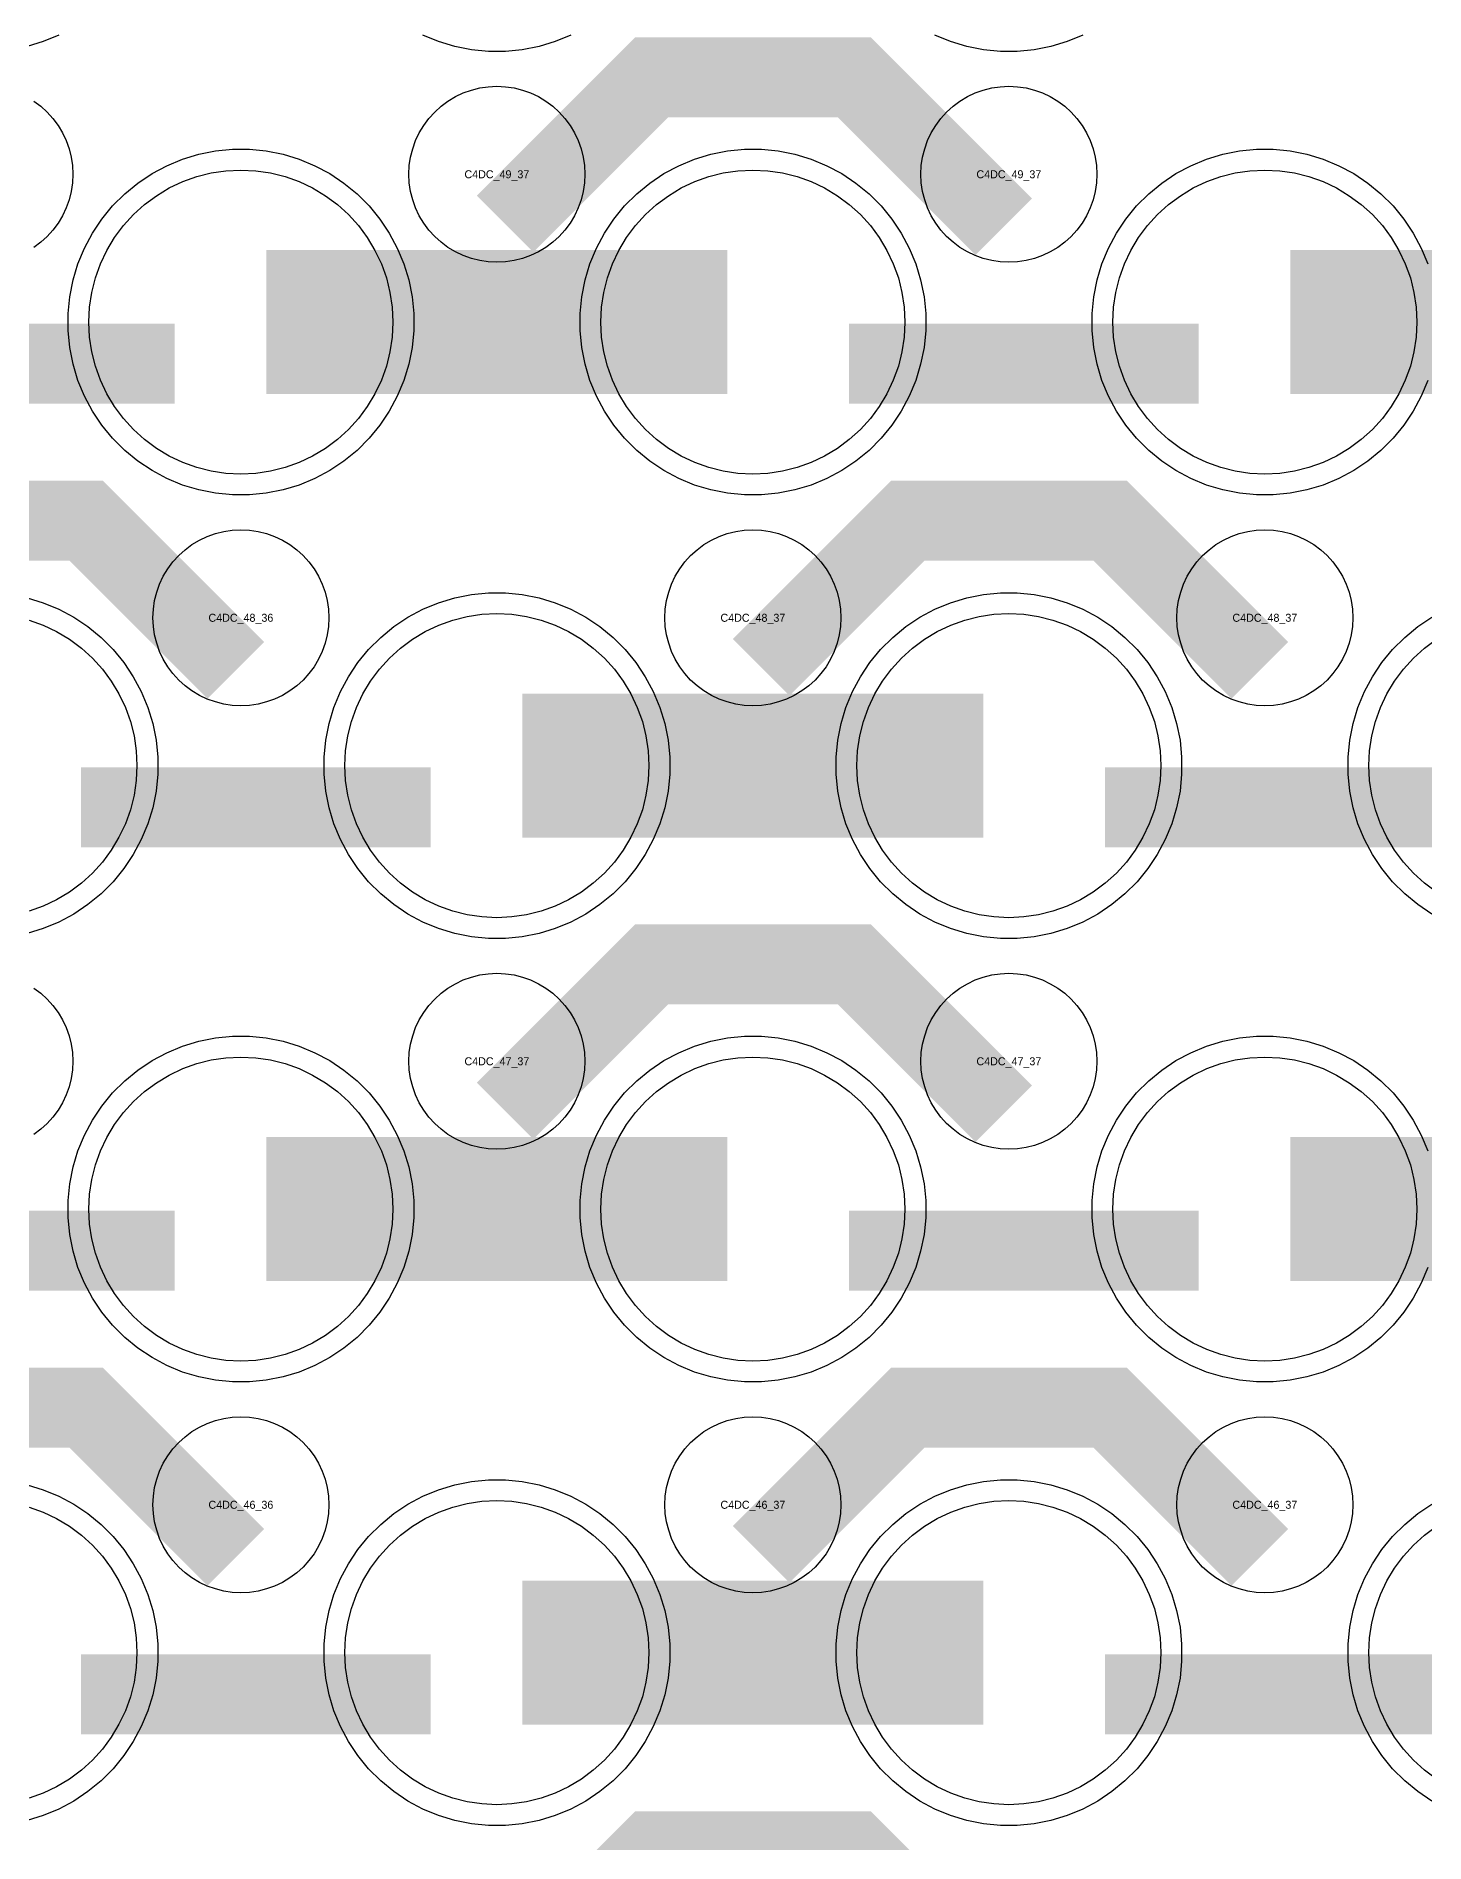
# Model space of a CAD drawing. Extents: x -11880 to 11880, y -14992 to 14992.
# Drawn here: x -304 to 130, y -8525 to -7961 of the extents above; entities that cross this region are included whole.
import ezdxf
from ezdxf.enums import TextEntityAlignment as Align

# ---------------------------------------------------------------- set-up
doc = ezdxf.new("R2010")
doc.units = 0
doc.header["$MEASUREMENT"] = 0
for name, color, linetype in [('GDS_775_DT_237', 138, 'CONTINUOUS'), ('RDL1_FS', 34, 'CONTINUOUS'), ('RDL_BS', 160, 'CONTINUOUS')]:
    doc.layers.add(name, color=color, linetype=linetype)

msp = doc.modelspace()

# ---------------------------------------------------------------- linework, layer by layer
at = {"layer": 'RDL1_FS', "color": 241, "true_color": 0xf7abae}
for points in [[(-240, -8097.434), (-244.657, -8097.205), (-249.268, -8096.521), (-253.791, -8095.389), (-258.181, -8093.817), (-262.395, -8091.825), (-266.395, -8089.427), (-270.14, -8086.649), (-273.594, -8083.519), (-276.724, -8080.065), (-279.502, -8076.32), (-281.9, -8072.32), (-283.892, -8068.106), (-285.464, -8063.716), (-286.596, -8059.193), (-287.28, -8054.582), (-287.509, -8049.925), (-287.28, -8045.268), (-286.596, -8040.657), (-285.464, -8036.134), (-283.892, -8031.744), (-281.9, -8027.53), (-279.502, -8023.53), (-276.724, -8019.785), (-273.594, -8016.331), (-270.14, -8013.201), (-266.395, -8010.423), (-262.395, -8008.025), (-258.181, -8006.033), (-253.791, -8004.461), (-249.268, -8003.329), (-244.657, -8002.645), (-240, -8002.416), (-235.343, -8002.645), (-230.732, -8003.329), (-226.209, -8004.461), (-221.819, -8006.033), (-217.605, -8008.025), (-213.605, -8010.423), (-209.86, -8013.201), (-206.406, -8016.331), (-203.276, -8019.785), (-200.498, -8023.53), (-198.1, -8027.53), (-196.108, -8031.744), (-194.536, -8036.134), (-193.404, -8040.657), (-192.72, -8045.268), (-192.491, -8049.925), (-192.72, -8054.582), (-193.404, -8059.193), (-194.536, -8063.716), (-196.108, -8068.106), (-198.1, -8072.32), (-200.498, -8076.32), (-203.276, -8080.065), (-206.406, -8083.519), (-209.86, -8086.649), (-213.605, -8089.427), (-217.605, -8091.825), (-221.819, -8093.817), (-226.209, -8095.389), (-230.732, -8096.521), (-235.343, -8097.205)], [(-80, -8097.434), (-84.657, -8097.205), (-89.268, -8096.521), (-93.791, -8095.389), (-98.181, -8093.817), (-102.395, -8091.825), (-106.395, -8089.427), (-110.14, -8086.649), (-113.594, -8083.519), (-116.724, -8080.065), (-119.502, -8076.32), (-121.9, -8072.32), (-123.892, -8068.106), (-125.464, -8063.716), (-126.596, -8059.193), (-127.28, -8054.582), (-127.509, -8049.925), (-127.28, -8045.268), (-126.596, -8040.657), (-125.464, -8036.134), (-123.892, -8031.744), (-121.9, -8027.53), (-119.502, -8023.53), (-116.724, -8019.785), (-113.594, -8016.331), (-110.14, -8013.201), (-106.395, -8010.423), (-102.395, -8008.025), (-98.181, -8006.033), (-93.791, -8004.461), (-89.268, -8003.329), (-84.657, -8002.645), (-80, -8002.416), (-75.343, -8002.645), (-70.732, -8003.329), (-66.209, -8004.461), (-61.819, -8006.033), (-57.605, -8008.025), (-53.605, -8010.423), (-49.86, -8013.201), (-46.406, -8016.331), (-43.276, -8019.785), (-40.498, -8023.53), (-38.1, -8027.53), (-36.108, -8031.744), (-34.536, -8036.134), (-33.404, -8040.657), (-32.72, -8045.268), (-32.491, -8049.925), (-32.72, -8054.582), (-33.404, -8059.193), (-34.536, -8063.716), (-36.108, -8068.106), (-38.1, -8072.32), (-40.498, -8076.32), (-43.276, -8080.065), (-46.406, -8083.519), (-49.86, -8086.649), (-53.605, -8089.427), (-57.605, -8091.825), (-61.819, -8093.817), (-66.209, -8095.389), (-70.732, -8096.521), (-75.343, -8097.205)], [(80, -8097.434), (75.343, -8097.205), (70.732, -8096.521), (66.209, -8095.389), (61.819, -8093.817), (57.605, -8091.825), (53.605, -8089.427), (49.86, -8086.649), (46.406, -8083.519), (43.276, -8080.065), (40.498, -8076.32), (38.1, -8072.32), (36.108, -8068.106), (34.536, -8063.716), (33.404, -8059.193), (32.72, -8054.582), (32.491, -8049.925), (32.72, -8045.268), (33.404, -8040.657), (34.536, -8036.134), (36.108, -8031.744), (38.1, -8027.53), (40.498, -8023.53), (43.276, -8019.785), (46.406, -8016.331), (49.86, -8013.201), (53.605, -8010.423), (57.605, -8008.025), (61.819, -8006.033), (66.209, -8004.461), (70.732, -8003.329), (75.343, -8002.645), (80, -8002.416), (84.657, -8002.645), (89.268, -8003.329), (93.791, -8004.461), (98.181, -8006.033), (102.395, -8008.025), (106.395, -8010.423), (110.14, -8013.201), (113.594, -8016.331), (116.724, -8019.785), (119.502, -8023.53), (121.9, -8027.53), (123.892, -8031.744), (125.464, -8036.134), (126.596, -8040.657), (127.28, -8045.268), (127.509, -8049.925), (127.28, -8054.582), (126.596, -8059.193), (125.464, -8063.716), (123.892, -8068.106), (121.9, -8072.32), (119.502, -8076.32), (116.724, -8080.065), (113.594, -8083.519), (110.14, -8086.649), (106.395, -8089.427), (102.395, -8091.825), (98.181, -8093.817), (93.791, -8095.389), (89.268, -8096.521), (84.657, -8097.205)], [(-160, -8513.124), (-164.657, -8512.895), (-169.268, -8512.211), (-173.791, -8511.079), (-178.181, -8509.507), (-182.395, -8507.515), (-186.395, -8505.117), (-190.14, -8502.339), (-193.594, -8499.209), (-196.724, -8495.755), (-199.502, -8492.01), (-201.9, -8488.01), (-203.892, -8483.796), (-205.464, -8479.406), (-206.596, -8474.883), (-207.28, -8470.272), (-207.509, -8465.615), (-207.28, -8460.958), (-206.596, -8456.347), (-205.464, -8451.824), (-203.892, -8447.434), (-201.9, -8443.22), (-199.502, -8439.22), (-196.724, -8435.475), (-193.594, -8432.021), (-190.14, -8428.891), (-186.395, -8426.113), (-182.395, -8423.715), (-178.181, -8421.723), (-173.791, -8420.151), (-169.268, -8419.019), (-164.657, -8418.335), (-160, -8418.106), (-155.343, -8418.335), (-150.732, -8419.019), (-146.209, -8420.151), (-141.819, -8421.723), (-137.605, -8423.715), (-133.605, -8426.113), (-129.86, -8428.891), (-126.406, -8432.021), (-123.276, -8435.475), (-120.498, -8439.22), (-118.1, -8443.22), (-116.108, -8447.434), (-114.536, -8451.824), (-113.404, -8456.347), (-112.72, -8460.958), (-112.491, -8465.615), (-112.72, -8470.272), (-113.404, -8474.883), (-114.536, -8479.406), (-116.108, -8483.796), (-118.1, -8488.01), (-120.498, -8492.01), (-123.276, -8495.755), (-126.406, -8499.209), (-129.86, -8502.339), (-133.605, -8505.117), (-137.605, -8507.515), (-141.819, -8509.507), (-146.209, -8511.079), (-150.732, -8512.211), (-155.343, -8512.895)], [(0, -8513.124), (-4.657, -8512.895), (-9.268, -8512.211), (-13.791, -8511.079), (-18.181, -8509.507), (-22.395, -8507.515), (-26.395, -8505.117), (-30.14, -8502.339), (-33.594, -8499.209), (-36.724, -8495.755), (-39.502, -8492.01), (-41.9, -8488.01), (-43.892, -8483.796), (-45.464, -8479.406), (-46.596, -8474.883), (-47.28, -8470.272), (-47.509, -8465.615), (-47.28, -8460.958), (-46.596, -8456.347), (-45.464, -8451.824), (-43.892, -8447.434), (-41.9, -8443.22), (-39.502, -8439.22), (-36.724, -8435.475), (-33.594, -8432.021), (-30.14, -8428.891), (-26.395, -8426.113), (-22.395, -8423.715), (-18.181, -8421.723), (-13.791, -8420.151), (-9.268, -8419.019), (-4.657, -8418.335), (0, -8418.106), (4.657, -8418.335), (9.268, -8419.019), (13.791, -8420.151), (18.181, -8421.723), (22.395, -8423.715), (26.395, -8426.113), (30.14, -8428.891), (33.594, -8432.021), (36.724, -8435.475), (39.502, -8439.22), (41.9, -8443.22), (43.892, -8447.434), (45.464, -8451.824), (46.596, -8456.347), (47.28, -8460.958), (47.509, -8465.615), (47.28, -8470.272), (46.596, -8474.883), (45.464, -8479.406), (43.892, -8483.796), (41.9, -8488.01), (39.502, -8492.01), (36.724, -8495.755), (33.594, -8499.209), (30.14, -8502.339), (26.395, -8505.117), (22.395, -8507.515), (18.181, -8509.507), (13.791, -8511.079), (9.268, -8512.211), (4.657, -8512.895)]]:
    msp.add_lwpolyline(points, close=True, dxfattribs=at)
for points in [[(-231.998, -8049.925, 45, 45, 0), (-159.998, -8049.925, 45, 45, 0)], [(-159.998, -8049.925, 45, 45, 0), (-87.998, -8049.925, 45, 45, 0)], [(88.002, -8049.925, 45, 45, 0), (160.002, -8049.925, 45, 45, 0)], [(-151.998, -8465.615, 45, 45, 0), (-79.998, -8465.615, 45, 45, 0)], [(-79.998, -8465.615, 45, 45, 0), (-7.998, -8465.615, 45, 45, 0)]]:
    msp.add_lwpolyline(points, format="xyseb", dxfattribs=at)
at = {"layer": 'RDL1_FS'}
for points in [[(-306.209, -8143.026), (-301.819, -8144.598), (-297.605, -8146.59), (-293.605, -8148.988), (-289.86, -8151.766), (-286.406, -8154.896), (-283.276, -8158.35), (-280.498, -8162.095), (-278.1, -8166.095), (-276.108, -8170.309), (-274.536, -8174.699), (-273.404, -8179.222), (-272.72, -8183.833), (-272.491, -8188.49), (-272.72, -8193.147), (-273.404, -8197.758), (-274.536, -8202.281), (-276.108, -8206.671), (-278.1, -8210.885), (-280.498, -8214.885), (-283.276, -8218.63), (-286.406, -8222.084), (-289.86, -8225.214), (-293.605, -8227.992), (-297.605, -8230.39), (-301.819, -8232.382), (-306.209, -8233.954)], [(133.605, -8227.992), (129.86, -8225.214), (126.406, -8222.084), (123.276, -8218.63), (120.498, -8214.885), (118.1, -8210.885), (116.108, -8206.671), (114.536, -8202.281), (113.404, -8197.758), (112.72, -8193.147), (112.491, -8188.49), (112.72, -8183.833), (113.404, -8179.222), (114.536, -8174.699), (116.108, -8170.309), (118.1, -8166.095), (120.498, -8162.095), (123.276, -8158.35), (126.406, -8154.896), (129.86, -8151.766), (133.605, -8148.988)]]:
    msp.add_lwpolyline(points, dxfattribs=at)
for points in [[(-160, -8235.999), (-164.657, -8235.77), (-169.268, -8235.086), (-173.791, -8233.954), (-178.181, -8232.382), (-182.395, -8230.39), (-186.395, -8227.992), (-190.14, -8225.214), (-193.594, -8222.084), (-196.724, -8218.63), (-199.502, -8214.885), (-201.9, -8210.885), (-203.892, -8206.671), (-205.464, -8202.281), (-206.596, -8197.758), (-207.28, -8193.147), (-207.509, -8188.49), (-207.28, -8183.833), (-206.596, -8179.222), (-205.464, -8174.699), (-203.892, -8170.309), (-201.9, -8166.095), (-199.502, -8162.095), (-196.724, -8158.35), (-193.594, -8154.896), (-190.14, -8151.766), (-186.395, -8148.988), (-182.395, -8146.59), (-178.181, -8144.598), (-173.791, -8143.026), (-169.268, -8141.894), (-164.657, -8141.21), (-160, -8140.981), (-155.343, -8141.21), (-150.732, -8141.894), (-146.209, -8143.026), (-141.819, -8144.598), (-137.605, -8146.59), (-133.605, -8148.988), (-129.86, -8151.766), (-126.406, -8154.896), (-123.276, -8158.35), (-120.498, -8162.095), (-118.1, -8166.095), (-116.108, -8170.309), (-114.536, -8174.699), (-113.404, -8179.222), (-112.72, -8183.833), (-112.491, -8188.49), (-112.72, -8193.147), (-113.404, -8197.758), (-114.536, -8202.281), (-116.108, -8206.671), (-118.1, -8210.885), (-120.498, -8214.885), (-123.276, -8218.63), (-126.406, -8222.084), (-129.86, -8225.214), (-133.605, -8227.992), (-137.605, -8230.39), (-141.819, -8232.382), (-146.209, -8233.954), (-150.732, -8235.086), (-155.343, -8235.77)], [(0, -8235.999), (-4.657, -8235.77), (-9.268, -8235.086), (-13.791, -8233.954), (-18.181, -8232.382), (-22.395, -8230.39), (-26.395, -8227.992), (-30.14, -8225.214), (-33.594, -8222.084), (-36.724, -8218.63), (-39.502, -8214.885), (-41.9, -8210.885), (-43.892, -8206.671), (-45.464, -8202.281), (-46.596, -8197.758), (-47.28, -8193.147), (-47.509, -8188.49), (-47.28, -8183.833), (-46.596, -8179.222), (-45.464, -8174.699), (-43.892, -8170.309), (-41.9, -8166.095), (-39.502, -8162.095), (-36.724, -8158.35), (-33.594, -8154.896), (-30.14, -8151.766), (-26.395, -8148.988), (-22.395, -8146.59), (-18.181, -8144.598), (-13.791, -8143.026), (-9.268, -8141.894), (-4.657, -8141.21), (0, -8140.981), (4.657, -8141.21), (9.268, -8141.894), (13.791, -8143.026), (18.181, -8144.598), (22.395, -8146.59), (26.395, -8148.988), (30.14, -8151.766), (33.594, -8154.896), (36.724, -8158.35), (39.502, -8162.095), (41.9, -8166.095), (43.892, -8170.309), (45.464, -8174.699), (46.596, -8179.222), (47.28, -8183.833), (47.509, -8188.49), (47.28, -8193.147), (46.596, -8197.758), (45.464, -8202.281), (43.892, -8206.671), (41.9, -8210.885), (39.502, -8214.885), (36.724, -8218.63), (33.594, -8222.084), (30.14, -8225.214), (26.395, -8227.992), (22.395, -8230.39), (18.181, -8232.382), (13.791, -8233.954), (9.268, -8235.086), (4.657, -8235.77)], [(-240, -8374.564), (-244.657, -8374.335), (-249.268, -8373.651), (-253.791, -8372.519), (-258.181, -8370.947), (-262.395, -8368.955), (-266.395, -8366.557), (-270.14, -8363.779), (-273.594, -8360.649), (-276.724, -8357.195), (-279.502, -8353.45), (-281.9, -8349.45), (-283.892, -8345.236), (-285.464, -8340.846), (-286.596, -8336.323), (-287.28, -8331.712), (-287.509, -8327.055), (-287.28, -8322.398), (-286.596, -8317.787), (-285.464, -8313.264), (-283.892, -8308.874), (-281.9, -8304.66), (-279.502, -8300.66), (-276.724, -8296.915), (-273.594, -8293.461), (-270.14, -8290.331), (-266.395, -8287.553), (-262.395, -8285.155), (-258.181, -8283.163), (-253.791, -8281.591), (-249.268, -8280.459), (-244.657, -8279.775), (-240, -8279.546), (-235.343, -8279.775), (-230.732, -8280.459), (-226.209, -8281.591), (-221.819, -8283.163), (-217.605, -8285.155), (-213.605, -8287.553), (-209.86, -8290.331), (-206.406, -8293.461), (-203.276, -8296.915), (-200.498, -8300.66), (-198.1, -8304.66), (-196.108, -8308.874), (-194.536, -8313.264), (-193.404, -8317.787), (-192.72, -8322.398), (-192.491, -8327.055), (-192.72, -8331.712), (-193.404, -8336.323), (-194.536, -8340.846), (-196.108, -8345.236), (-198.1, -8349.45), (-200.498, -8353.45), (-203.276, -8357.195), (-206.406, -8360.649), (-209.86, -8363.779), (-213.605, -8366.557), (-217.605, -8368.955), (-221.819, -8370.947), (-226.209, -8372.519), (-230.732, -8373.651), (-235.343, -8374.335)], [(-80, -8374.564), (-84.657, -8374.335), (-89.268, -8373.651), (-93.791, -8372.519), (-98.181, -8370.947), (-102.395, -8368.955), (-106.395, -8366.557), (-110.14, -8363.779), (-113.594, -8360.649), (-116.724, -8357.195), (-119.502, -8353.45), (-121.9, -8349.45), (-123.892, -8345.236), (-125.464, -8340.846), (-126.596, -8336.323), (-127.28, -8331.712), (-127.509, -8327.055), (-127.28, -8322.398), (-126.596, -8317.787), (-125.464, -8313.264), (-123.892, -8308.874), (-121.9, -8304.66), (-119.502, -8300.66), (-116.724, -8296.915), (-113.594, -8293.461), (-110.14, -8290.331), (-106.395, -8287.553), (-102.395, -8285.155), (-98.181, -8283.163), (-93.791, -8281.591), (-89.268, -8280.459), (-84.657, -8279.775), (-80, -8279.546), (-75.343, -8279.775), (-70.732, -8280.459), (-66.209, -8281.591), (-61.819, -8283.163), (-57.605, -8285.155), (-53.605, -8287.553), (-49.86, -8290.331), (-46.406, -8293.461), (-43.276, -8296.915), (-40.498, -8300.66), (-38.1, -8304.66), (-36.108, -8308.874), (-34.536, -8313.264), (-33.404, -8317.787), (-32.72, -8322.398), (-32.491, -8327.055), (-32.72, -8331.712), (-33.404, -8336.323), (-34.536, -8340.846), (-36.108, -8345.236), (-38.1, -8349.45), (-40.498, -8353.45), (-43.276, -8357.195), (-46.406, -8360.649), (-49.86, -8363.779), (-53.605, -8366.557), (-57.605, -8368.955), (-61.819, -8370.947), (-66.209, -8372.519), (-70.732, -8373.651), (-75.343, -8374.335)], [(80, -8374.564), (75.343, -8374.335), (70.732, -8373.651), (66.209, -8372.519), (61.819, -8370.947), (57.605, -8368.955), (53.605, -8366.557), (49.86, -8363.779), (46.406, -8360.649), (43.276, -8357.195), (40.498, -8353.45), (38.1, -8349.45), (36.108, -8345.236), (34.536, -8340.846), (33.404, -8336.323), (32.72, -8331.712), (32.491, -8327.055), (32.72, -8322.398), (33.404, -8317.787), (34.536, -8313.264), (36.108, -8308.874), (38.1, -8304.66), (40.498, -8300.66), (43.276, -8296.915), (46.406, -8293.461), (49.86, -8290.331), (53.605, -8287.553), (57.605, -8285.155), (61.819, -8283.163), (66.209, -8281.591), (70.732, -8280.459), (75.343, -8279.775), (80, -8279.546), (84.657, -8279.775), (89.268, -8280.459), (93.791, -8281.591), (98.181, -8283.163), (102.395, -8285.155), (106.395, -8287.553), (110.14, -8290.331), (113.594, -8293.461), (116.724, -8296.915), (119.502, -8300.66), (121.9, -8304.66), (123.892, -8308.874), (125.464, -8313.264), (126.596, -8317.787), (127.28, -8322.398), (127.509, -8327.055), (127.28, -8331.712), (126.596, -8336.323), (125.464, -8340.846), (123.892, -8345.236), (121.9, -8349.45), (119.502, -8353.45), (116.724, -8357.195), (113.594, -8360.649), (110.14, -8363.779), (106.395, -8366.557), (102.395, -8368.955), (98.181, -8370.947), (93.791, -8372.519), (89.268, -8373.651), (84.657, -8374.335)]]:
    msp.add_lwpolyline(points, close=True, dxfattribs=at)
for points in [[(-151.998, -8188.49, 45, 45, 0), (-79.998, -8188.49, 45, 45, 0)], [(-79.998, -8188.49, 45, 45, 0), (-7.998, -8188.49, 45, 45, 0)], [(-231.998, -8327.055, 45, 45, 0), (-159.998, -8327.055, 45, 45, 0)], [(-159.998, -8327.055, 45, 45, 0), (-87.998, -8327.055, 45, 45, 0)], [(88.002, -8327.055, 45, 45, 0), (160.002, -8327.055, 45, 45, 0)]]:
    msp.add_lwpolyline(points, format="xyseb", dxfattribs=at)
at = {"layer": 'RDL1_FS', "color": 241, "true_color": 0xf7abae}
for points in [[(-306.209, -8420.151), (-301.819, -8421.723), (-297.605, -8423.715), (-293.605, -8426.113), (-289.86, -8428.891), (-286.406, -8432.021), (-283.276, -8435.475), (-280.498, -8439.22), (-278.1, -8443.22), (-276.108, -8447.434), (-274.536, -8451.824), (-273.404, -8456.347), (-272.72, -8460.958), (-272.491, -8465.615), (-272.72, -8470.272), (-273.404, -8474.883), (-274.536, -8479.406), (-276.108, -8483.796), (-278.1, -8488.01), (-280.498, -8492.01), (-283.276, -8495.755), (-286.406, -8499.209), (-289.86, -8502.339), (-293.605, -8505.117), (-297.605, -8507.515), (-301.819, -8509.507), (-306.209, -8511.079)], [(133.605, -8505.117), (129.86, -8502.339), (126.406, -8499.209), (123.276, -8495.755), (120.498, -8492.01), (118.1, -8488.01), (116.108, -8483.796), (114.536, -8479.406), (113.404, -8474.883), (112.72, -8470.272), (112.491, -8465.615), (112.72, -8460.958), (113.404, -8456.347), (114.536, -8451.824), (116.108, -8447.434), (118.1, -8443.22), (120.498, -8439.22), (123.276, -8435.475), (126.406, -8432.021), (129.86, -8428.891), (133.605, -8426.113)]]:
    msp.add_lwpolyline(points, dxfattribs=at)
at = {"layer": 'RDL_BS', "color": 241, "true_color": 0xf7abae}
for points in [[(-296.885, -7960.235), (-301.795, -7962.266), (-306.835, -7963.797), (-312.062, -7964.843), (-317.356, -7965.36), (-322.644, -7965.36), (-327.938, -7964.843), (-333.165, -7963.797), (-338.205, -7962.266), (-343.115, -7960.235)], [(-136.885, -7960.235), (-141.795, -7962.266), (-146.835, -7963.797), (-152.062, -7964.843), (-157.356, -7965.36), (-162.644, -7965.36), (-167.938, -7964.843), (-173.165, -7963.797), (-178.205, -7962.266), (-183.115, -7960.235)], [(23.115, -7960.235), (18.205, -7962.266), (13.165, -7963.797), (7.938, -7964.843), (2.644, -7965.36), (-2.644, -7965.36), (-7.938, -7964.843), (-13.165, -7963.797), (-18.205, -7962.266), (-23.115, -7960.235)], [(130.906, -8068.13), (128.875, -8073.04), (126.383, -8077.702), (123.436, -8082.116), (120.074, -8086.217), (116.292, -8089.999), (112.191, -8093.361), (107.777, -8096.308), (103.115, -8098.8), (98.205, -8100.831), (93.165, -8102.362), (87.938, -8103.408), (82.644, -8103.925), (77.356, -8103.925), (72.062, -8103.408), (66.835, -8102.362), (61.795, -8100.831), (56.885, -8098.8), (52.223, -8096.308), (47.809, -8093.361), (43.708, -8089.999), (39.926, -8086.217), (36.564, -8082.116), (33.617, -8077.702), (31.125, -8073.04), (29.094, -8068.13), (27.563, -8063.09), (26.517, -8057.863), (26, -8052.569), (26, -8047.281), (26.517, -8041.987), (27.563, -8036.76), (29.094, -8031.72), (31.125, -8026.81), (33.617, -8022.148), (36.564, -8017.734), (39.926, -8013.633), (43.708, -8009.851), (47.809, -8006.489), (52.223, -8003.542), (56.885, -8001.05), (61.795, -7999.019), (66.835, -7997.488), (72.062, -7996.442), (77.356, -7995.925), (82.644, -7995.925), (87.938, -7996.442), (93.165, -7997.488), (98.205, -7999.019), (103.115, -8001.05), (107.777, -8003.542), (112.191, -8006.489), (116.292, -8009.851), (120.074, -8013.633), (123.436, -8017.734), (126.383, -8022.148), (128.875, -8026.81), (130.906, -8031.72)], [(-306.835, -8413.178), (-301.795, -8414.709), (-296.885, -8416.74), (-292.223, -8419.232), (-287.809, -8422.179), (-283.708, -8425.541), (-279.926, -8429.323), (-276.564, -8433.424), (-273.617, -8437.838), (-271.125, -8442.5), (-269.094, -8447.41), (-267.563, -8452.45), (-266.517, -8457.677), (-266, -8462.971), (-266, -8468.259), (-266.517, -8473.553), (-267.563, -8478.78), (-269.094, -8483.82), (-271.125, -8488.73), (-273.617, -8493.392), (-276.564, -8497.806), (-279.926, -8501.907), (-283.708, -8505.689), (-287.809, -8509.051), (-292.223, -8511.998), (-296.885, -8514.49), (-301.795, -8516.521), (-306.835, -8518.052)], [(132.223, -8511.998), (127.809, -8509.051), (123.708, -8505.689), (119.926, -8501.907), (116.564, -8497.806), (113.617, -8493.392), (111.125, -8488.73), (109.094, -8483.82), (107.563, -8478.78), (106.517, -8473.553), (106, -8468.259), (106, -8462.971), (106.517, -8457.677), (107.563, -8452.45), (109.094, -8447.41), (111.125, -8442.5), (113.617, -8437.838), (116.564, -8433.424), (119.926, -8429.323), (123.708, -8425.541), (127.809, -8422.179), (132.223, -8419.232)]]:
    msp.add_lwpolyline(points, dxfattribs=at)
at = {"layer": 'RDL_BS'}
for points in [[(-157.438, -8019.239, 25, 25, 0), (-111.623, -7973.424, 25, 25, 0), (-78.07, -7973.424, 25, 25, 0)], [(-1.599, -8020.138, 25, 25, 0), (-48.313, -7973.424, 25, 25, 0), (-78.071, -7973.424, 25, 25, 0)], [(-241.599, -8158.703, 25, 25, 0), (-288.313, -8111.989, 25, 25, 0), (-318.071, -8111.989, 25, 25, 0)], [(-77.438, -8157.804, 25, 25, 0), (-31.623, -8111.989, 25, 25, 0), (1.93, -8111.989, 25, 25, 0)], [(78.401, -8158.703, 25, 25, 0), (31.687, -8111.989, 25, 25, 0), (1.929, -8111.989, 25, 25, 0)], [(-289.984, -8201.503, 25, 25, 0), (-180.719, -8201.503, 25, 25, 0)], [(30.016, -8201.503, 25, 25, 0), (139.281, -8201.503, 25, 25, 0)], [(-157.438, -8296.369, 25, 25, 0), (-111.623, -8250.554, 25, 25, 0), (-78.07, -8250.554, 25, 25, 0)], [(-1.599, -8297.268, 25, 25, 0), (-48.313, -8250.554, 25, 25, 0), (-78.071, -8250.554, 25, 25, 0)], [(-369.984, -8340.068, 25, 25, 0), (-260.719, -8340.068, 25, 25, 0)], [(-49.984, -8340.068, 25, 25, 0), (59.281, -8340.068, 25, 25, 0)], [(-241.599, -8435.828, 25, 25, 0), (-288.313, -8389.114, 25, 25, 0), (-318.071, -8389.114, 25, 25, 0)], [(-77.438, -8434.929, 25, 25, 0), (-31.623, -8389.114, 25, 25, 0), (1.93, -8389.114, 25, 25, 0)], [(78.401, -8435.828, 25, 25, 0), (31.687, -8389.114, 25, 25, 0), (1.929, -8389.114, 25, 25, 0)], [(-157.438, -8573.494, 25, 25, 0), (-111.623, -8527.679, 25, 25, 0), (-78.07, -8527.679, 25, 25, 0)], [(-1.599, -8574.393, 25, 25, 0), (-48.313, -8527.679, 25, 25, 0), (-78.071, -8527.679, 25, 25, 0)]]:
    msp.add_lwpolyline(points, format="xyseb", dxfattribs=at)
for points in [[(-304.72, -7980.88), (-302.557, -7982.483), (-300.558, -7984.295), (-298.746, -7986.294), (-297.143, -7988.457), (-295.75, -7990.781), (-294.598, -7993.218), (-293.691, -7995.753), (-293.034, -7998.372), (-292.638, -8001.044), (-292.506, -8003.737), (-292.638, -8006.43), (-293.034, -8009.102), (-293.691, -8011.721), (-294.598, -8014.256), (-295.75, -8016.693), (-297.143, -8019.017), (-298.746, -8021.18), (-300.558, -8023.179), (-302.557, -8024.991), (-304.72, -8026.594)], [(-306.835, -8136.053), (-301.795, -8137.584), (-296.885, -8139.615), (-292.223, -8142.107), (-287.809, -8145.054), (-283.708, -8148.416), (-279.926, -8152.198), (-276.564, -8156.299), (-273.617, -8160.713), (-271.125, -8165.375), (-269.094, -8170.285), (-267.563, -8175.325), (-266.517, -8180.552), (-266, -8185.846), (-266, -8191.134), (-266.517, -8196.428), (-267.563, -8201.655), (-269.094, -8206.695), (-271.125, -8211.605), (-273.617, -8216.267), (-276.564, -8220.681), (-279.926, -8224.782), (-283.708, -8228.564), (-287.809, -8231.926), (-292.223, -8234.873), (-296.885, -8237.365), (-301.795, -8239.396), (-306.835, -8240.927)], [(132.223, -8234.873), (127.809, -8231.926), (123.708, -8228.564), (119.926, -8224.782), (116.564, -8220.681), (113.617, -8216.267), (111.125, -8211.605), (109.094, -8206.695), (107.563, -8201.655), (106.517, -8196.428), (106, -8191.134), (106, -8185.846), (106.517, -8180.552), (107.563, -8175.325), (109.094, -8170.285), (111.125, -8165.375), (113.617, -8160.713), (116.564, -8156.299), (119.926, -8152.198), (123.708, -8148.416), (127.809, -8145.054), (132.223, -8142.107)], [(-304.72, -8258.01), (-302.557, -8259.613), (-300.558, -8261.425), (-298.746, -8263.424), (-297.143, -8265.587), (-295.75, -8267.911), (-294.598, -8270.348), (-293.691, -8272.883), (-293.034, -8275.502), (-292.638, -8278.174), (-292.506, -8280.867), (-292.638, -8283.56), (-293.034, -8286.232), (-293.691, -8288.851), (-294.598, -8291.386), (-295.75, -8293.823), (-297.143, -8296.147), (-298.746, -8298.31), (-300.558, -8300.309), (-302.557, -8302.121), (-304.72, -8303.724)], [(130.906, -8345.26), (128.875, -8350.17), (126.383, -8354.832), (123.436, -8359.246), (120.074, -8363.347), (116.292, -8367.129), (112.191, -8370.491), (107.777, -8373.438), (103.115, -8375.93), (98.205, -8377.961), (93.165, -8379.492), (87.938, -8380.538), (82.644, -8381.055), (77.356, -8381.055), (72.062, -8380.538), (66.835, -8379.492), (61.795, -8377.961), (56.885, -8375.93), (52.223, -8373.438), (47.809, -8370.491), (43.708, -8367.129), (39.926, -8363.347), (36.564, -8359.246), (33.617, -8354.832), (31.125, -8350.17), (29.094, -8345.26), (27.563, -8340.22), (26.517, -8334.993), (26, -8329.699), (26, -8324.411), (26.517, -8319.117), (27.563, -8313.89), (29.094, -8308.85), (31.125, -8303.94), (33.617, -8299.278), (36.564, -8294.864), (39.926, -8290.763), (43.708, -8286.981), (47.809, -8283.619), (52.223, -8280.672), (56.885, -8278.18), (61.795, -8276.149), (66.835, -8274.618), (72.062, -8273.572), (77.356, -8273.055), (82.644, -8273.055), (87.938, -8273.572), (93.165, -8274.618), (98.205, -8276.149), (103.115, -8278.18), (107.777, -8280.672), (112.191, -8283.619), (116.292, -8286.981), (120.074, -8290.763), (123.436, -8294.864), (126.383, -8299.278), (128.875, -8303.94), (130.906, -8308.85)]]:
    msp.add_lwpolyline(points, dxfattribs=at)
for points in [[(-160, -8031.231), (-162.693, -8031.099), (-165.365, -8030.703), (-167.984, -8030.046), (-170.519, -8029.139), (-172.956, -8027.987), (-175.28, -8026.594), (-177.443, -8024.991), (-179.442, -8023.179), (-181.254, -8021.18), (-182.857, -8019.017), (-184.25, -8016.693), (-185.402, -8014.256), (-186.309, -8011.721), (-186.966, -8009.102), (-187.362, -8006.43), (-187.494, -8003.737), (-187.362, -8001.044), (-186.966, -7998.372), (-186.309, -7995.753), (-185.402, -7993.218), (-184.25, -7990.781), (-182.857, -7988.457), (-181.254, -7986.294), (-179.442, -7984.295), (-177.443, -7982.483), (-175.28, -7980.88), (-172.956, -7979.487), (-170.519, -7978.335), (-167.984, -7977.428), (-165.365, -7976.771), (-162.693, -7976.375), (-160, -7976.243), (-157.307, -7976.375), (-154.635, -7976.771), (-152.016, -7977.428), (-149.481, -7978.335), (-147.044, -7979.487), (-144.72, -7980.88), (-142.557, -7982.483), (-140.558, -7984.295), (-138.746, -7986.294), (-137.143, -7988.457), (-135.75, -7990.781), (-134.598, -7993.218), (-133.691, -7995.753), (-133.034, -7998.372), (-132.638, -8001.044), (-132.506, -8003.737), (-132.638, -8006.43), (-133.034, -8009.102), (-133.691, -8011.721), (-134.598, -8014.256), (-135.75, -8016.693), (-137.143, -8019.017), (-138.746, -8021.18), (-140.558, -8023.179), (-142.557, -8024.991), (-144.72, -8026.594), (-147.044, -8027.987), (-149.481, -8029.139), (-152.016, -8030.046), (-154.635, -8030.703), (-157.307, -8031.099)], [(0, -8031.231), (-2.693, -8031.099), (-5.365, -8030.703), (-7.984, -8030.046), (-10.519, -8029.139), (-12.956, -8027.987), (-15.28, -8026.594), (-17.443, -8024.991), (-19.442, -8023.179), (-21.254, -8021.18), (-22.857, -8019.017), (-24.25, -8016.693), (-25.402, -8014.256), (-26.309, -8011.721), (-26.966, -8009.102), (-27.362, -8006.43), (-27.494, -8003.737), (-27.362, -8001.044), (-26.966, -7998.372), (-26.309, -7995.753), (-25.402, -7993.218), (-24.25, -7990.781), (-22.857, -7988.457), (-21.254, -7986.294), (-19.442, -7984.295), (-17.443, -7982.483), (-15.28, -7980.88), (-12.956, -7979.487), (-10.519, -7978.335), (-7.984, -7977.428), (-5.365, -7976.771), (-2.693, -7976.375), (0, -7976.243), (2.693, -7976.375), (5.365, -7976.771), (7.984, -7977.428), (10.519, -7978.335), (12.956, -7979.487), (15.28, -7980.88), (17.443, -7982.483), (19.442, -7984.295), (21.254, -7986.294), (22.857, -7988.457), (24.25, -7990.781), (25.402, -7993.218), (26.309, -7995.753), (26.966, -7998.372), (27.362, -8001.044), (27.494, -8003.737), (27.362, -8006.43), (26.966, -8009.102), (26.309, -8011.721), (25.402, -8014.256), (24.25, -8016.693), (22.857, -8019.017), (21.254, -8021.18), (19.442, -8023.179), (17.443, -8024.991), (15.28, -8026.594), (12.956, -8027.987), (10.519, -8029.139), (7.984, -8030.046), (5.365, -8030.703), (2.693, -8031.099)], [(-240, -8169.796), (-242.693, -8169.664), (-245.365, -8169.268), (-247.984, -8168.611), (-250.519, -8167.704), (-252.956, -8166.552), (-255.28, -8165.159), (-257.443, -8163.556), (-259.442, -8161.744), (-261.254, -8159.745), (-262.857, -8157.582), (-264.25, -8155.258), (-265.402, -8152.821), (-266.309, -8150.286), (-266.966, -8147.667), (-267.362, -8144.995), (-267.494, -8142.302), (-267.362, -8139.609), (-266.966, -8136.937), (-266.309, -8134.318), (-265.402, -8131.783), (-264.25, -8129.346), (-262.857, -8127.022), (-261.254, -8124.859), (-259.442, -8122.86), (-257.443, -8121.048), (-255.28, -8119.445), (-252.956, -8118.052), (-250.519, -8116.9), (-247.984, -8115.993), (-245.365, -8115.336), (-242.693, -8114.94), (-240, -8114.808), (-237.307, -8114.94), (-234.635, -8115.336), (-232.016, -8115.993), (-229.481, -8116.9), (-227.044, -8118.052), (-224.72, -8119.445), (-222.557, -8121.048), (-220.558, -8122.86), (-218.746, -8124.859), (-217.143, -8127.022), (-215.75, -8129.346), (-214.598, -8131.783), (-213.691, -8134.318), (-213.034, -8136.937), (-212.638, -8139.609), (-212.506, -8142.302), (-212.638, -8144.995), (-213.034, -8147.667), (-213.691, -8150.286), (-214.598, -8152.821), (-215.75, -8155.258), (-217.143, -8157.582), (-218.746, -8159.745), (-220.558, -8161.744), (-222.557, -8163.556), (-224.72, -8165.159), (-227.044, -8166.552), (-229.481, -8167.704), (-232.016, -8168.611), (-234.635, -8169.268), (-237.307, -8169.664)], [(-80, -8169.796), (-82.693, -8169.664), (-85.365, -8169.268), (-87.984, -8168.611), (-90.519, -8167.704), (-92.956, -8166.552), (-95.28, -8165.159), (-97.443, -8163.556), (-99.442, -8161.744), (-101.254, -8159.745), (-102.857, -8157.582), (-104.25, -8155.258), (-105.402, -8152.821), (-106.309, -8150.286), (-106.966, -8147.667), (-107.362, -8144.995), (-107.494, -8142.302), (-107.362, -8139.609), (-106.966, -8136.937), (-106.309, -8134.318), (-105.402, -8131.783), (-104.25, -8129.346), (-102.857, -8127.022), (-101.254, -8124.859), (-99.442, -8122.86), (-97.443, -8121.048), (-95.28, -8119.445), (-92.956, -8118.052), (-90.519, -8116.9), (-87.984, -8115.993), (-85.365, -8115.336), (-82.693, -8114.94), (-80, -8114.808), (-77.307, -8114.94), (-74.635, -8115.336), (-72.016, -8115.993), (-69.481, -8116.9), (-67.044, -8118.052), (-64.72, -8119.445), (-62.557, -8121.048), (-60.558, -8122.86), (-58.746, -8124.859), (-57.143, -8127.022), (-55.75, -8129.346), (-54.598, -8131.783), (-53.691, -8134.318), (-53.034, -8136.937), (-52.638, -8139.609), (-52.506, -8142.302), (-52.638, -8144.995), (-53.034, -8147.667), (-53.691, -8150.286), (-54.598, -8152.821), (-55.75, -8155.258), (-57.143, -8157.582), (-58.746, -8159.745), (-60.558, -8161.744), (-62.557, -8163.556), (-64.72, -8165.159), (-67.044, -8166.552), (-69.481, -8167.704), (-72.016, -8168.611), (-74.635, -8169.268), (-77.307, -8169.664)], [(80, -8169.796), (77.307, -8169.664), (74.635, -8169.268), (72.016, -8168.611), (69.481, -8167.704), (67.044, -8166.552), (64.72, -8165.159), (62.557, -8163.556), (60.558, -8161.744), (58.746, -8159.745), (57.143, -8157.582), (55.75, -8155.258), (54.598, -8152.821), (53.691, -8150.286), (53.034, -8147.667), (52.638, -8144.995), (52.506, -8142.302), (52.638, -8139.609), (53.034, -8136.937), (53.691, -8134.318), (54.598, -8131.783), (55.75, -8129.346), (57.143, -8127.022), (58.746, -8124.859), (60.558, -8122.86), (62.557, -8121.048), (64.72, -8119.445), (67.044, -8118.052), (69.481, -8116.9), (72.016, -8115.993), (74.635, -8115.336), (77.307, -8114.94), (80, -8114.808), (82.693, -8114.94), (85.365, -8115.336), (87.984, -8115.993), (90.519, -8116.9), (92.956, -8118.052), (95.28, -8119.445), (97.443, -8121.048), (99.442, -8122.86), (101.254, -8124.859), (102.857, -8127.022), (104.25, -8129.346), (105.402, -8131.783), (106.309, -8134.318), (106.966, -8136.937), (107.362, -8139.609), (107.494, -8142.302), (107.362, -8144.995), (106.966, -8147.667), (106.309, -8150.286), (105.402, -8152.821), (104.25, -8155.258), (102.857, -8157.582), (101.254, -8159.745), (99.442, -8161.744), (97.443, -8163.556), (95.28, -8165.159), (92.956, -8166.552), (90.519, -8167.704), (87.984, -8168.611), (85.365, -8169.268), (82.693, -8169.664)], [(-162.644, -8242.49), (-167.938, -8241.973), (-173.165, -8240.927), (-178.205, -8239.396), (-183.115, -8237.365), (-187.777, -8234.873), (-192.191, -8231.926), (-196.292, -8228.564), (-200.074, -8224.782), (-203.436, -8220.681), (-206.383, -8216.267), (-208.875, -8211.605), (-210.906, -8206.695), (-212.437, -8201.655), (-213.483, -8196.428), (-214, -8191.134), (-214, -8185.846), (-213.483, -8180.552), (-212.437, -8175.325), (-210.906, -8170.285), (-208.875, -8165.375), (-206.383, -8160.713), (-203.436, -8156.299), (-200.074, -8152.198), (-196.292, -8148.416), (-192.191, -8145.054), (-187.777, -8142.107), (-183.115, -8139.615), (-178.205, -8137.584), (-173.165, -8136.053), (-167.938, -8135.007), (-162.644, -8134.49), (-157.356, -8134.49), (-152.062, -8135.007), (-146.835, -8136.053), (-141.795, -8137.584), (-136.885, -8139.615), (-132.223, -8142.107), (-127.809, -8145.054), (-123.708, -8148.416), (-119.926, -8152.198), (-116.564, -8156.299), (-113.617, -8160.713), (-111.125, -8165.375), (-109.094, -8170.285), (-107.563, -8175.325), (-106.517, -8180.552), (-106, -8185.846), (-106, -8191.134), (-106.517, -8196.428), (-107.563, -8201.655), (-109.094, -8206.695), (-111.125, -8211.605), (-113.617, -8216.267), (-116.564, -8220.681), (-119.926, -8224.782), (-123.708, -8228.564), (-127.809, -8231.926), (-132.223, -8234.873), (-136.885, -8237.365), (-141.795, -8239.396), (-146.835, -8240.927), (-152.062, -8241.973), (-157.356, -8242.49)], [(-2.644, -8242.49), (-7.938, -8241.973), (-13.165, -8240.927), (-18.205, -8239.396), (-23.115, -8237.365), (-27.777, -8234.873), (-32.191, -8231.926), (-36.292, -8228.564), (-40.074, -8224.782), (-43.436, -8220.681), (-46.383, -8216.267), (-48.875, -8211.605), (-50.906, -8206.695), (-52.437, -8201.655), (-53.483, -8196.428), (-54, -8191.134), (-54, -8185.846), (-53.483, -8180.552), (-52.437, -8175.325), (-50.906, -8170.285), (-48.875, -8165.375), (-46.383, -8160.713), (-43.436, -8156.299), (-40.074, -8152.198), (-36.292, -8148.416), (-32.191, -8145.054), (-27.777, -8142.107), (-23.115, -8139.615), (-18.205, -8137.584), (-13.165, -8136.053), (-7.938, -8135.007), (-2.644, -8134.49), (2.644, -8134.49), (7.938, -8135.007), (13.165, -8136.053), (18.205, -8137.584), (23.115, -8139.615), (27.777, -8142.107), (32.191, -8145.054), (36.292, -8148.416), (40.074, -8152.198), (43.436, -8156.299), (46.383, -8160.713), (48.875, -8165.375), (50.906, -8170.285), (52.437, -8175.325), (53.483, -8180.552), (54, -8185.846), (54, -8191.134), (53.483, -8196.428), (52.437, -8201.655), (50.906, -8206.695), (48.875, -8211.605), (46.383, -8216.267), (43.436, -8220.681), (40.074, -8224.782), (36.292, -8228.564), (32.191, -8231.926), (27.777, -8234.873), (23.115, -8237.365), (18.205, -8239.396), (13.165, -8240.927), (7.938, -8241.973), (2.644, -8242.49)], [(-160, -8308.361), (-162.693, -8308.229), (-165.365, -8307.833), (-167.984, -8307.176), (-170.519, -8306.269), (-172.956, -8305.117), (-175.28, -8303.724), (-177.443, -8302.121), (-179.442, -8300.309), (-181.254, -8298.31), (-182.857, -8296.147), (-184.25, -8293.823), (-185.402, -8291.386), (-186.309, -8288.851), (-186.966, -8286.232), (-187.362, -8283.56), (-187.494, -8280.867), (-187.362, -8278.174), (-186.966, -8275.502), (-186.309, -8272.883), (-185.402, -8270.348), (-184.25, -8267.911), (-182.857, -8265.587), (-181.254, -8263.424), (-179.442, -8261.425), (-177.443, -8259.613), (-175.28, -8258.01), (-172.956, -8256.617), (-170.519, -8255.465), (-167.984, -8254.558), (-165.365, -8253.901), (-162.693, -8253.505), (-160, -8253.373), (-157.307, -8253.505), (-154.635, -8253.901), (-152.016, -8254.558), (-149.481, -8255.465), (-147.044, -8256.617), (-144.72, -8258.01), (-142.557, -8259.613), (-140.558, -8261.425), (-138.746, -8263.424), (-137.143, -8265.587), (-135.75, -8267.911), (-134.598, -8270.348), (-133.691, -8272.883), (-133.034, -8275.502), (-132.638, -8278.174), (-132.506, -8280.867), (-132.638, -8283.56), (-133.034, -8286.232), (-133.691, -8288.851), (-134.598, -8291.386), (-135.75, -8293.823), (-137.143, -8296.147), (-138.746, -8298.31), (-140.558, -8300.309), (-142.557, -8302.121), (-144.72, -8303.724), (-147.044, -8305.117), (-149.481, -8306.269), (-152.016, -8307.176), (-154.635, -8307.833), (-157.307, -8308.229)], [(0, -8308.361), (-2.693, -8308.229), (-5.365, -8307.833), (-7.984, -8307.176), (-10.519, -8306.269), (-12.956, -8305.117), (-15.28, -8303.724), (-17.443, -8302.121), (-19.442, -8300.309), (-21.254, -8298.31), (-22.857, -8296.147), (-24.25, -8293.823), (-25.402, -8291.386), (-26.309, -8288.851), (-26.966, -8286.232), (-27.362, -8283.56), (-27.494, -8280.867), (-27.362, -8278.174), (-26.966, -8275.502), (-26.309, -8272.883), (-25.402, -8270.348), (-24.25, -8267.911), (-22.857, -8265.587), (-21.254, -8263.424), (-19.442, -8261.425), (-17.443, -8259.613), (-15.28, -8258.01), (-12.956, -8256.617), (-10.519, -8255.465), (-7.984, -8254.558), (-5.365, -8253.901), (-2.693, -8253.505), (0, -8253.373), (2.693, -8253.505), (5.365, -8253.901), (7.984, -8254.558), (10.519, -8255.465), (12.956, -8256.617), (15.28, -8258.01), (17.443, -8259.613), (19.442, -8261.425), (21.254, -8263.424), (22.857, -8265.587), (24.25, -8267.911), (25.402, -8270.348), (26.309, -8272.883), (26.966, -8275.502), (27.362, -8278.174), (27.494, -8280.867), (27.362, -8283.56), (26.966, -8286.232), (26.309, -8288.851), (25.402, -8291.386), (24.25, -8293.823), (22.857, -8296.147), (21.254, -8298.31), (19.442, -8300.309), (17.443, -8302.121), (15.28, -8303.724), (12.956, -8305.117), (10.519, -8306.269), (7.984, -8307.176), (5.365, -8307.833), (2.693, -8308.229)], [(-242.644, -8381.055), (-247.938, -8380.538), (-253.165, -8379.492), (-258.205, -8377.961), (-263.115, -8375.93), (-267.777, -8373.438), (-272.191, -8370.491), (-276.292, -8367.129), (-280.074, -8363.347), (-283.436, -8359.246), (-286.383, -8354.832), (-288.875, -8350.17), (-290.906, -8345.26), (-292.437, -8340.22), (-293.483, -8334.993), (-294, -8329.699), (-294, -8324.411), (-293.483, -8319.117), (-292.437, -8313.89), (-290.906, -8308.85), (-288.875, -8303.94), (-286.383, -8299.278), (-283.436, -8294.864), (-280.074, -8290.763), (-276.292, -8286.981), (-272.191, -8283.619), (-267.777, -8280.672), (-263.115, -8278.18), (-258.205, -8276.149), (-253.165, -8274.618), (-247.938, -8273.572), (-242.644, -8273.055), (-237.356, -8273.055), (-232.062, -8273.572), (-226.835, -8274.618), (-221.795, -8276.149), (-216.885, -8278.18), (-212.223, -8280.672), (-207.809, -8283.619), (-203.708, -8286.981), (-199.926, -8290.763), (-196.564, -8294.864), (-193.617, -8299.278), (-191.125, -8303.94), (-189.094, -8308.85), (-187.563, -8313.89), (-186.517, -8319.117), (-186, -8324.411), (-186, -8329.699), (-186.517, -8334.993), (-187.563, -8340.22), (-189.094, -8345.26), (-191.125, -8350.17), (-193.617, -8354.832), (-196.564, -8359.246), (-199.926, -8363.347), (-203.708, -8367.129), (-207.809, -8370.491), (-212.223, -8373.438), (-216.885, -8375.93), (-221.795, -8377.961), (-226.835, -8379.492), (-232.062, -8380.538), (-237.356, -8381.055)], [(-82.644, -8381.055), (-87.938, -8380.538), (-93.165, -8379.492), (-98.205, -8377.961), (-103.115, -8375.93), (-107.777, -8373.438), (-112.191, -8370.491), (-116.292, -8367.129), (-120.074, -8363.347), (-123.436, -8359.246), (-126.383, -8354.832), (-128.875, -8350.17), (-130.906, -8345.26), (-132.437, -8340.22), (-133.483, -8334.993), (-134, -8329.699), (-134, -8324.411), (-133.483, -8319.117), (-132.437, -8313.89), (-130.906, -8308.85), (-128.875, -8303.94), (-126.383, -8299.278), (-123.436, -8294.864), (-120.074, -8290.763), (-116.292, -8286.981), (-112.191, -8283.619), (-107.777, -8280.672), (-103.115, -8278.18), (-98.205, -8276.149), (-93.165, -8274.618), (-87.938, -8273.572), (-82.644, -8273.055), (-77.356, -8273.055), (-72.062, -8273.572), (-66.835, -8274.618), (-61.795, -8276.149), (-56.885, -8278.18), (-52.223, -8280.672), (-47.809, -8283.619), (-43.708, -8286.981), (-39.926, -8290.763), (-36.564, -8294.864), (-33.617, -8299.278), (-31.125, -8303.94), (-29.094, -8308.85), (-27.563, -8313.89), (-26.517, -8319.117), (-26, -8324.411), (-26, -8329.699), (-26.517, -8334.993), (-27.563, -8340.22), (-29.094, -8345.26), (-31.125, -8350.17), (-33.617, -8354.832), (-36.564, -8359.246), (-39.926, -8363.347), (-43.708, -8367.129), (-47.809, -8370.491), (-52.223, -8373.438), (-56.885, -8375.93), (-61.795, -8377.961), (-66.835, -8379.492), (-72.062, -8380.538), (-77.356, -8381.055)], [(-240, -8446.921), (-242.693, -8446.789), (-245.365, -8446.393), (-247.984, -8445.736), (-250.519, -8444.829), (-252.956, -8443.677), (-255.28, -8442.284), (-257.443, -8440.681), (-259.442, -8438.869), (-261.254, -8436.87), (-262.857, -8434.707), (-264.25, -8432.383), (-265.402, -8429.946), (-266.309, -8427.411), (-266.966, -8424.792), (-267.362, -8422.12), (-267.494, -8419.427), (-267.362, -8416.734), (-266.966, -8414.062), (-266.309, -8411.443), (-265.402, -8408.908), (-264.25, -8406.471), (-262.857, -8404.147), (-261.254, -8401.984), (-259.442, -8399.985), (-257.443, -8398.173), (-255.28, -8396.57), (-252.956, -8395.177), (-250.519, -8394.025), (-247.984, -8393.118), (-245.365, -8392.461), (-242.693, -8392.065), (-240, -8391.933), (-237.307, -8392.065), (-234.635, -8392.461), (-232.016, -8393.118), (-229.481, -8394.025), (-227.044, -8395.177), (-224.72, -8396.57), (-222.557, -8398.173), (-220.558, -8399.985), (-218.746, -8401.984), (-217.143, -8404.147), (-215.75, -8406.471), (-214.598, -8408.908), (-213.691, -8411.443), (-213.034, -8414.062), (-212.638, -8416.734), (-212.506, -8419.427), (-212.638, -8422.12), (-213.034, -8424.792), (-213.691, -8427.411), (-214.598, -8429.946), (-215.75, -8432.383), (-217.143, -8434.707), (-218.746, -8436.87), (-220.558, -8438.869), (-222.557, -8440.681), (-224.72, -8442.284), (-227.044, -8443.677), (-229.481, -8444.829), (-232.016, -8445.736), (-234.635, -8446.393), (-237.307, -8446.789)], [(-80, -8446.921), (-82.693, -8446.789), (-85.365, -8446.393), (-87.984, -8445.736), (-90.519, -8444.829), (-92.956, -8443.677), (-95.28, -8442.284), (-97.443, -8440.681), (-99.442, -8438.869), (-101.254, -8436.87), (-102.857, -8434.707), (-104.25, -8432.383), (-105.402, -8429.946), (-106.309, -8427.411), (-106.966, -8424.792), (-107.362, -8422.12), (-107.494, -8419.427), (-107.362, -8416.734), (-106.966, -8414.062), (-106.309, -8411.443), (-105.402, -8408.908), (-104.25, -8406.471), (-102.857, -8404.147), (-101.254, -8401.984), (-99.442, -8399.985), (-97.443, -8398.173), (-95.28, -8396.57), (-92.956, -8395.177), (-90.519, -8394.025), (-87.984, -8393.118), (-85.365, -8392.461), (-82.693, -8392.065), (-80, -8391.933), (-77.307, -8392.065), (-74.635, -8392.461), (-72.016, -8393.118), (-69.481, -8394.025), (-67.044, -8395.177), (-64.72, -8396.57), (-62.557, -8398.173), (-60.558, -8399.985), (-58.746, -8401.984), (-57.143, -8404.147), (-55.75, -8406.471), (-54.598, -8408.908), (-53.691, -8411.443), (-53.034, -8414.062), (-52.638, -8416.734), (-52.506, -8419.427), (-52.638, -8422.12), (-53.034, -8424.792), (-53.691, -8427.411), (-54.598, -8429.946), (-55.75, -8432.383), (-57.143, -8434.707), (-58.746, -8436.87), (-60.558, -8438.869), (-62.557, -8440.681), (-64.72, -8442.284), (-67.044, -8443.677), (-69.481, -8444.829), (-72.016, -8445.736), (-74.635, -8446.393), (-77.307, -8446.789)], [(80, -8446.921), (77.307, -8446.789), (74.635, -8446.393), (72.016, -8445.736), (69.481, -8444.829), (67.044, -8443.677), (64.72, -8442.284), (62.557, -8440.681), (60.558, -8438.869), (58.746, -8436.87), (57.143, -8434.707), (55.75, -8432.383), (54.598, -8429.946), (53.691, -8427.411), (53.034, -8424.792), (52.638, -8422.12), (52.506, -8419.427), (52.638, -8416.734), (53.034, -8414.062), (53.691, -8411.443), (54.598, -8408.908), (55.75, -8406.471), (57.143, -8404.147), (58.746, -8401.984), (60.558, -8399.985), (62.557, -8398.173), (64.72, -8396.57), (67.044, -8395.177), (69.481, -8394.025), (72.016, -8393.118), (74.635, -8392.461), (77.307, -8392.065), (80, -8391.933), (82.693, -8392.065), (85.365, -8392.461), (87.984, -8393.118), (90.519, -8394.025), (92.956, -8395.177), (95.28, -8396.57), (97.443, -8398.173), (99.442, -8399.985), (101.254, -8401.984), (102.857, -8404.147), (104.25, -8406.471), (105.402, -8408.908), (106.309, -8411.443), (106.966, -8414.062), (107.362, -8416.734), (107.494, -8419.427), (107.362, -8422.12), (106.966, -8424.792), (106.309, -8427.411), (105.402, -8429.946), (104.25, -8432.383), (102.857, -8434.707), (101.254, -8436.87), (99.442, -8438.869), (97.443, -8440.681), (95.28, -8442.284), (92.956, -8443.677), (90.519, -8444.829), (87.984, -8445.736), (85.365, -8446.393), (82.693, -8446.789)]]:
    msp.add_lwpolyline(points, close=True, dxfattribs=at)
at = {"layer": 'RDL_BS', "color": 241, "true_color": 0xf7abae}
for points in [[(-242.644, -8103.925), (-247.938, -8103.408), (-253.165, -8102.362), (-258.205, -8100.831), (-263.115, -8098.8), (-267.777, -8096.308), (-272.191, -8093.361), (-276.292, -8089.999), (-280.074, -8086.217), (-283.436, -8082.116), (-286.383, -8077.702), (-288.875, -8073.04), (-290.906, -8068.13), (-292.437, -8063.09), (-293.483, -8057.863), (-294, -8052.569), (-294, -8047.281), (-293.483, -8041.987), (-292.437, -8036.76), (-290.906, -8031.72), (-288.875, -8026.81), (-286.383, -8022.148), (-283.436, -8017.734), (-280.074, -8013.633), (-276.292, -8009.851), (-272.191, -8006.489), (-267.777, -8003.542), (-263.115, -8001.05), (-258.205, -7999.019), (-253.165, -7997.488), (-247.938, -7996.442), (-242.644, -7995.925), (-237.356, -7995.925), (-232.062, -7996.442), (-226.835, -7997.488), (-221.795, -7999.019), (-216.885, -8001.05), (-212.223, -8003.542), (-207.809, -8006.489), (-203.708, -8009.851), (-199.926, -8013.633), (-196.564, -8017.734), (-193.617, -8022.148), (-191.125, -8026.81), (-189.094, -8031.72), (-187.563, -8036.76), (-186.517, -8041.987), (-186, -8047.281), (-186, -8052.569), (-186.517, -8057.863), (-187.563, -8063.09), (-189.094, -8068.13), (-191.125, -8073.04), (-193.617, -8077.702), (-196.564, -8082.116), (-199.926, -8086.217), (-203.708, -8089.999), (-207.809, -8093.361), (-212.223, -8096.308), (-216.885, -8098.8), (-221.795, -8100.831), (-226.835, -8102.362), (-232.062, -8103.408), (-237.356, -8103.925)], [(-82.644, -8103.925), (-87.938, -8103.408), (-93.165, -8102.362), (-98.205, -8100.831), (-103.115, -8098.8), (-107.777, -8096.308), (-112.191, -8093.361), (-116.292, -8089.999), (-120.074, -8086.217), (-123.436, -8082.116), (-126.383, -8077.702), (-128.875, -8073.04), (-130.906, -8068.13), (-132.437, -8063.09), (-133.483, -8057.863), (-134, -8052.569), (-134, -8047.281), (-133.483, -8041.987), (-132.437, -8036.76), (-130.906, -8031.72), (-128.875, -8026.81), (-126.383, -8022.148), (-123.436, -8017.734), (-120.074, -8013.633), (-116.292, -8009.851), (-112.191, -8006.489), (-107.777, -8003.542), (-103.115, -8001.05), (-98.205, -7999.019), (-93.165, -7997.488), (-87.938, -7996.442), (-82.644, -7995.925), (-77.356, -7995.925), (-72.062, -7996.442), (-66.835, -7997.488), (-61.795, -7999.019), (-56.885, -8001.05), (-52.223, -8003.542), (-47.809, -8006.489), (-43.708, -8009.851), (-39.926, -8013.633), (-36.564, -8017.734), (-33.617, -8022.148), (-31.125, -8026.81), (-29.094, -8031.72), (-27.563, -8036.76), (-26.517, -8041.987), (-26, -8047.281), (-26, -8052.569), (-26.517, -8057.863), (-27.563, -8063.09), (-29.094, -8068.13), (-31.125, -8073.04), (-33.617, -8077.702), (-36.564, -8082.116), (-39.926, -8086.217), (-43.708, -8089.999), (-47.809, -8093.361), (-52.223, -8096.308), (-56.885, -8098.8), (-61.795, -8100.831), (-66.835, -8102.362), (-72.062, -8103.408), (-77.356, -8103.925)], [(-162.644, -8519.615), (-167.938, -8519.098), (-173.165, -8518.052), (-178.205, -8516.521), (-183.115, -8514.49), (-187.777, -8511.998), (-192.191, -8509.051), (-196.292, -8505.689), (-200.074, -8501.907), (-203.436, -8497.806), (-206.383, -8493.392), (-208.875, -8488.73), (-210.906, -8483.82), (-212.437, -8478.78), (-213.483, -8473.553), (-214, -8468.259), (-214, -8462.971), (-213.483, -8457.677), (-212.437, -8452.45), (-210.906, -8447.41), (-208.875, -8442.5), (-206.383, -8437.838), (-203.436, -8433.424), (-200.074, -8429.323), (-196.292, -8425.541), (-192.191, -8422.179), (-187.777, -8419.232), (-183.115, -8416.74), (-178.205, -8414.709), (-173.165, -8413.178), (-167.938, -8412.132), (-162.644, -8411.615), (-157.356, -8411.615), (-152.062, -8412.132), (-146.835, -8413.178), (-141.795, -8414.709), (-136.885, -8416.74), (-132.223, -8419.232), (-127.809, -8422.179), (-123.708, -8425.541), (-119.926, -8429.323), (-116.564, -8433.424), (-113.617, -8437.838), (-111.125, -8442.5), (-109.094, -8447.41), (-107.563, -8452.45), (-106.517, -8457.677), (-106, -8462.971), (-106, -8468.259), (-106.517, -8473.553), (-107.563, -8478.78), (-109.094, -8483.82), (-111.125, -8488.73), (-113.617, -8493.392), (-116.564, -8497.806), (-119.926, -8501.907), (-123.708, -8505.689), (-127.809, -8509.051), (-132.223, -8511.998), (-136.885, -8514.49), (-141.795, -8516.521), (-146.835, -8518.052), (-152.062, -8519.098), (-157.356, -8519.615)], [(-2.644, -8519.615), (-7.938, -8519.098), (-13.165, -8518.052), (-18.205, -8516.521), (-23.115, -8514.49), (-27.777, -8511.998), (-32.191, -8509.051), (-36.292, -8505.689), (-40.074, -8501.907), (-43.436, -8497.806), (-46.383, -8493.392), (-48.875, -8488.73), (-50.906, -8483.82), (-52.437, -8478.78), (-53.483, -8473.553), (-54, -8468.259), (-54, -8462.971), (-53.483, -8457.677), (-52.437, -8452.45), (-50.906, -8447.41), (-48.875, -8442.5), (-46.383, -8437.838), (-43.436, -8433.424), (-40.074, -8429.323), (-36.292, -8425.541), (-32.191, -8422.179), (-27.777, -8419.232), (-23.115, -8416.74), (-18.205, -8414.709), (-13.165, -8413.178), (-7.938, -8412.132), (-2.644, -8411.615), (2.644, -8411.615), (7.938, -8412.132), (13.165, -8413.178), (18.205, -8414.709), (23.115, -8416.74), (27.777, -8419.232), (32.191, -8422.179), (36.292, -8425.541), (40.074, -8429.323), (43.436, -8433.424), (46.383, -8437.838), (48.875, -8442.5), (50.906, -8447.41), (52.437, -8452.45), (53.483, -8457.677), (54, -8462.971), (54, -8468.259), (53.483, -8473.553), (52.437, -8478.78), (50.906, -8483.82), (48.875, -8488.73), (46.383, -8493.392), (43.436, -8497.806), (40.074, -8501.907), (36.292, -8505.689), (32.191, -8509.051), (27.777, -8511.998), (23.115, -8514.49), (18.205, -8516.521), (13.165, -8518.052), (7.938, -8519.098), (2.644, -8519.615)]]:
    msp.add_lwpolyline(points, close=True, dxfattribs=at)
for points in [[(-369.984, -8062.938, 25, 25, 0), (-260.719, -8062.938, 25, 25, 0)], [(-49.984, -8062.938, 25, 25, 0), (59.281, -8062.938, 25, 25, 0)], [(-289.984, -8478.628, 25, 25, 0), (-180.719, -8478.628, 25, 25, 0)], [(30.016, -8478.628, 25, 25, 0), (139.281, -8478.628, 25, 25, 0)]]:
    msp.add_lwpolyline(points, format="xyseb", dxfattribs=at)

# ---------------------------------------------------------------- texts
at = {"layer": 'GDS_775_DT_237'}
for s, p in [('C4DC_49_37', (-160, -8003.737)), ('C4DC_49_37', (-160, -8003.737)), ('C4DC_49_37', (0, -8003.737)), ('C4DC_49_37', (0, -8003.737)), ('C4DC_48_36', (-240, -8142.302)), ('C4DC_48_36', (-240, -8142.302)), ('C4DC_48_37', (-80, -8142.302)), ('C4DC_48_37', (-80, -8142.302)), ('C4DC_48_37', (80, -8142.302)), ('C4DC_48_37', (80, -8142.302)), ('C4DC_47_37', (-160, -8280.867)), ('C4DC_47_37', (-160, -8280.867)), ('C4DC_47_37', (0, -8280.867)), ('C4DC_47_37', (0, -8280.867)), ('C4DC_46_36', (-240, -8419.427)), ('C4DC_46_36', (-240, -8419.427)), ('C4DC_46_37', (-80, -8419.427)), ('C4DC_46_37', (-80, -8419.427)), ('C4DC_46_37', (80, -8419.427)), ('C4DC_46_37', (80, -8419.427))]:
    msp.add_text(s, height=2.5, dxfattribs=at).set_placement(p, align=Align.MIDDLE_CENTER)

doc.saveas('drawing.dxf')
